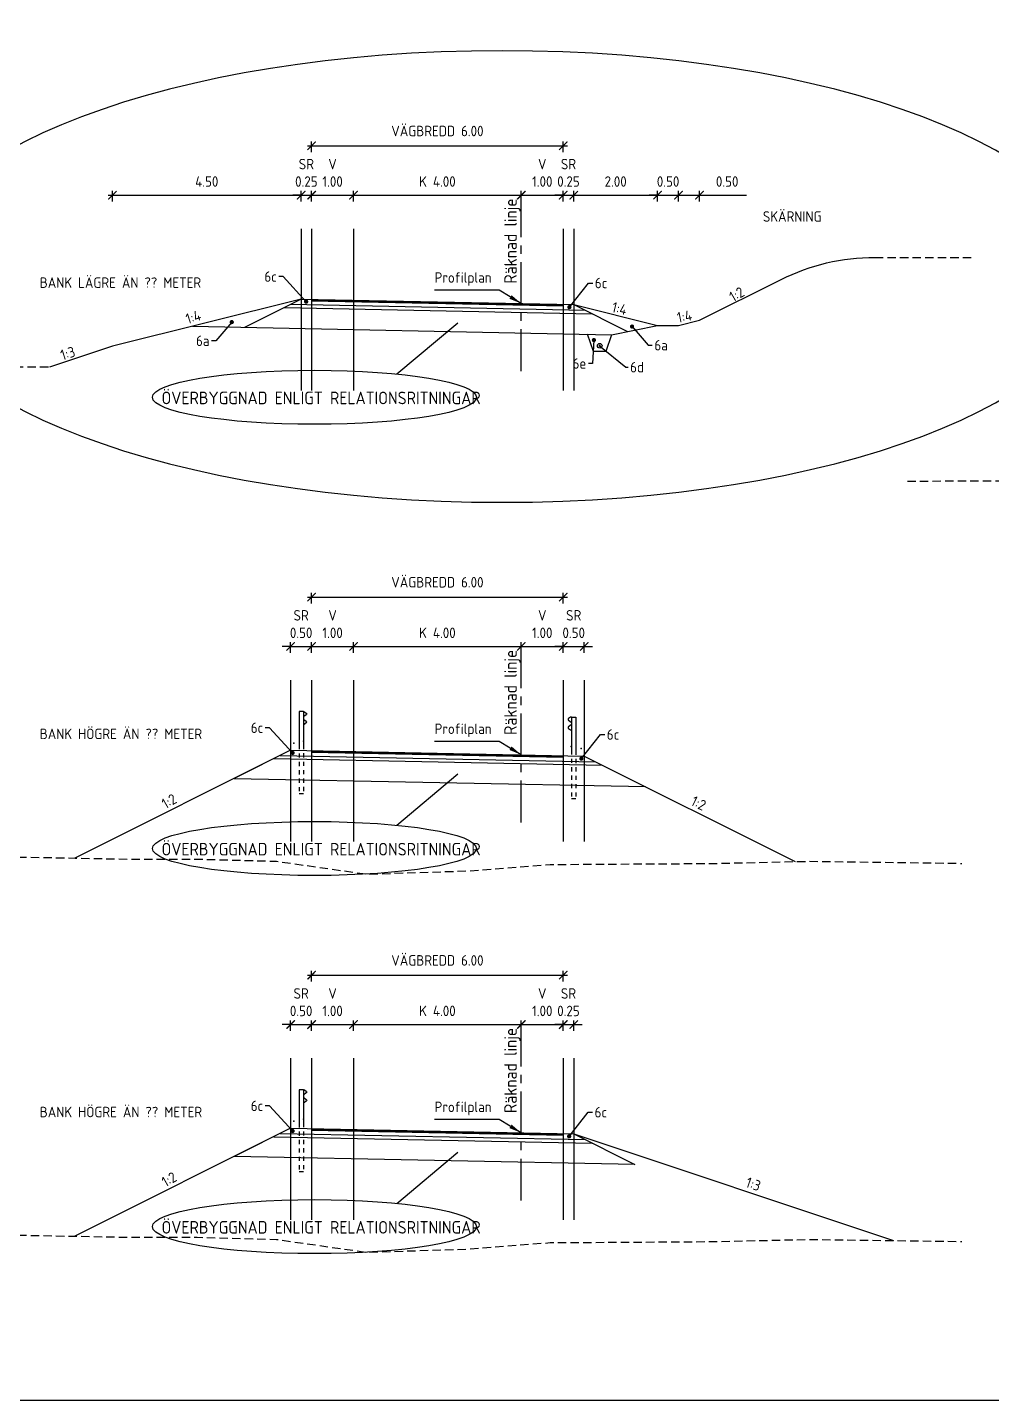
# Model space of a CAD drawing. Header units: metres. Extents: x 166439 to 168621, y 6226863 to 6228959.
# Drawn here: x 166474.9 to 166497.89, y 6226862.92 to 6226895.64 of the extents above; entities that cross this region are included whole.
import ezdxf
from ezdxf.enums import TextEntityAlignment as Align

# ---------------------------------------------------------------- set-up
doc = ezdxf.new("R2010")
doc.units = ezdxf.units.M
doc.header["$LTSCALE"] = 0.1
doc.header["$MEASUREMENT"] = 0
for name, pattern in [('CENTER', [16, 10, -2, 2, -2]), ('DASHED_1', [2, 1, -1]), ('DASHED_2', [3, 2, -1])]:
    doc.linetypes.add(name, pattern=pattern)
doc.layers.get('0').update_dxf_attribs({"linetype": 'CONTINUOUS'})
doc.layers.get('DEFPOINTS').update_dxf_attribs({"color": 5, "linetype": 'CONTINUOUS'})
for name, color, linetype in [('04_mått', 4, 'CONTINUOUS'), ('04_topp', 7, 'CONTINUOUS'), ('04_txt', 1, 'CONTINUOUS'), ('04_öb', 4, 'CONTINUOUS'), ('04_överyta', 3, 'CONTINUOUS'), ('900_CENT', 4, 'CENTER'), ('M-372A', 8, 'DASHED_2'), ('M-373', 4, 'CONTINUOUS')]:
    doc.layers.add(name, color=color, linetype=linetype)
doc.styles.add('ISO', font='iso.shx')
doc.dimstyles.new('BH90$0', dxfattribs={"dimscale": 0.05, "dimtxt": 2.5, "dimasz": 2, "dimexe": 1, "dimexo": 5, "dimgap": 2, "dimtad": 1, "dimzin": 0, "dimdsep": 46, "dimtxsty": 'ISO', "dimblk1": 'ARCHTICK', "dimblk2": 'ARCHTICK', "dimsah": 1, "dimcen": 1.5, "dimdle": 1, "dimadec": 0, "dimazin": 0, "dimtfac": 1, "dimtix": 1, "dimtmove": 0, "dimatfit": 3, "dimfxl": 1.5, "dimfxlon": 1, "dimtolj": 1, "dimtzin": 0, "dimarcsym": 0})
doc.dimstyles.new('BH90$7', dxfattribs={"dimscale": 0.05, "dimtxt": 2.5, "dimasz": 3, "dimexe": 2, "dimexo": 20, "dimgap": 1, "dimtad": 1, "dimzin": 0, "dimdsep": 46, "dimtxsty": 'ISO', "dimblk1": 'OPEN90', "dimblk2": 'OPEN90', "dimsah": 1, "dimcen": 4, "dimdle": 2, "dimadec": 0, "dimazin": 0, "dimtfac": 1, "dimtix": 1, "dimtmove": 0, "dimatfit": 3, "dimfxl": 2, "dimtolj": 1, "dimtzin": 0, "dimarcsym": 0})
doc.dimstyles.new('NovaPlan$7', dxfattribs={"dimscale": 0.05, "dimtxt": 2.5, "dimasz": 1, "dimexe": 2, "dimexo": 5, "dimgap": -1, "dimtad": 0, "dimtoh": 1, "dimzin": 0, "dimdsep": 46, "dimtxsty": 'ISO', "dimcen": 1.5, "dimazin": 0, "dimtfac": 1, "dimtix": 1, "dimtmove": 0, "dimatfit": 3, "dimldrblk": 'DOT', "dimfxl": 1, "dimtolj": 1, "dimtzin": 0, "dimarcsym": 0})

# ---------------------------------------------------------------- blocks, each defined once
blk = doc.blocks.new('_ARCHTICK')
at = {"color": 0, "linetype": 'ByBlock', "const_width": 0.15}
blk.add_lwpolyline([(-0.5, -0.5), (0.5, 0.5)], dxfattribs=at)
blk = doc.blocks.new('*D285')
at = {"layer": '04_mått', "color": 0, "lineweight": -2}
for p, q in [((166481.424, 6226891.641), (166481.224, 6226891.641)), ((166481.424, 6226891.491), (166481.424, 6226891.741)), ((166481.424, 6226891.641), (166481.674, 6226891.641)), ((166481.674, 6226891.491), (166481.674, 6226891.741)), ((166481.674, 6226891.641), (166481.874, 6226891.641))]:
    blk.add_line(p, q, dxfattribs=at)
at = {"layer": 'DEFPOINTS', "color": 0}
for p in [(166481.674, 6226891.641), (166481.424, 6226889.165), (166481.674, 6226889.16)]:
    blk.add_point(p, dxfattribs=at)
at = {"layer": '04_mått', "color": 0, "lineweight": -2, "xscale": 0.2, "yscale": 0.2, "zscale": 0.2}
blk.add_blockref('_ARCHTICK', (166481.424, 6226891.641), dxfattribs=at)
at = {"layer": '04_mått', "color": 0, "lineweight": -2, "xscale": 0.2, "yscale": 0.2, "zscale": 0.2, "rotation": 180}
blk.add_blockref('_ARCHTICK', (166481.674, 6226891.641), dxfattribs=at)
at = {"layer": '04_mått', "color": 0, "insert": (166481.549, 6226892.174), "char_height": 0.25, "attachment_point": 5, "style": 'ISO'}
blk.add_mtext('\\A1;SR\\P0.25', dxfattribs=at)
blk = doc.blocks.new('*D286')
at = {"layer": '04_mått', "color": 0, "lineweight": -2}
for p, q in [((166481.574, 6226891.641), (166482.774, 6226891.641)), ((166481.674, 6226891.491), (166481.674, 6226891.741)), ((166482.674, 6226891.491), (166482.674, 6226891.741))]:
    blk.add_line(p, q, dxfattribs=at)
at = {"layer": 'DEFPOINTS', "color": 0}
for p in [(166482.674, 6226891.641), (166481.674, 6226889.16), (166482.674, 6226889.14)]:
    blk.add_point(p, dxfattribs=at)
at = {"layer": '04_mått', "color": 0, "lineweight": -2, "xscale": 0.2, "yscale": 0.2, "zscale": 0.2, "rotation": 180}
blk.add_blockref('_ARCHTICK', (166481.674, 6226891.641), dxfattribs=at)
at = {"layer": '04_mått', "color": 0, "lineweight": -2, "xscale": 0.2, "yscale": 0.2, "zscale": 0.2}
blk.add_blockref('_ARCHTICK', (166482.674, 6226891.641), dxfattribs=at)
at = {"layer": '04_mått', "color": 0, "insert": (166482.174, 6226892.174), "char_height": 0.25, "attachment_point": 5, "style": 'ISO'}
blk.add_mtext('\\A1;V\\P1.00', dxfattribs=at)
blk = doc.blocks.new('*D287')
at = {"layer": '04_mått', "color": 0, "lineweight": -2}
for p, q in [((166482.574, 6226891.641), (166486.774, 6226891.641)), ((166482.674, 6226891.491), (166482.674, 6226891.741)), ((166486.674, 6226891.491), (166486.674, 6226891.741))]:
    blk.add_line(p, q, dxfattribs=at)
at = {"layer": 'DEFPOINTS', "color": 0}
for p in [(166486.674, 6226891.641), (166482.674, 6226889.14), (166486.674, 6226889.06)]:
    blk.add_point(p, dxfattribs=at)
at = {"layer": '04_mått', "color": 0, "lineweight": -2, "xscale": 0.2, "yscale": 0.2, "zscale": 0.2, "rotation": 180}
blk.add_blockref('_ARCHTICK', (166482.674, 6226891.641), dxfattribs=at)
at = {"layer": '04_mått', "color": 0, "lineweight": -2, "xscale": 0.2, "yscale": 0.2, "zscale": 0.2}
blk.add_blockref('_ARCHTICK', (166486.674, 6226891.641), dxfattribs=at)
at = {"layer": '04_mått', "color": 0, "insert": (166484.674, 6226891.966), "char_height": 0.25, "attachment_point": 5, "style": 'ISO'}
blk.add_mtext('\\A1;K 4.00', dxfattribs=at)
blk = doc.blocks.new('*D288')
at = {"layer": '04_mått', "color": 0, "lineweight": -2}
for p, q in [((166486.574, 6226891.641), (166487.774, 6226891.641)), ((166486.674, 6226891.491), (166486.674, 6226891.741)), ((166487.674, 6226891.491), (166487.674, 6226891.741))]:
    blk.add_line(p, q, dxfattribs=at)
at = {"layer": 'DEFPOINTS', "color": 0}
for p in [(166487.674, 6226891.641), (166486.674, 6226889.06), (166487.674, 6226889.04)]:
    blk.add_point(p, dxfattribs=at)
at = {"layer": '04_mått', "color": 0, "lineweight": -2, "xscale": 0.2, "yscale": 0.2, "zscale": 0.2, "rotation": 180}
blk.add_blockref('_ARCHTICK', (166486.674, 6226891.641), dxfattribs=at)
at = {"layer": '04_mått', "color": 0, "lineweight": -2, "xscale": 0.2, "yscale": 0.2, "zscale": 0.2}
blk.add_blockref('_ARCHTICK', (166487.674, 6226891.641), dxfattribs=at)
at = {"layer": '04_mått', "color": 0, "insert": (166487.174, 6226892.174), "char_height": 0.25, "attachment_point": 5, "style": 'ISO'}
blk.add_mtext('\\A1;V\\P1.00', dxfattribs=at)
blk = doc.blocks.new('*D289')
at = {"layer": '04_mått', "color": 0, "lineweight": -2}
for p, q in [((166487.674, 6226891.641), (166487.474, 6226891.641)), ((166487.674, 6226891.491), (166487.674, 6226891.741)), ((166487.674, 6226891.641), (166487.924, 6226891.641)), ((166487.924, 6226891.491), (166487.924, 6226891.741)), ((166487.924, 6226891.641), (166488.124, 6226891.641))]:
    blk.add_line(p, q, dxfattribs=at)
at = {"layer": 'DEFPOINTS', "color": 0}
for p in [(166487.924, 6226891.641), (166487.674, 6226889.04), (166487.924, 6226889.035)]:
    blk.add_point(p, dxfattribs=at)
at = {"layer": '04_mått', "color": 0, "lineweight": -2, "xscale": 0.2, "yscale": 0.2, "zscale": 0.2}
blk.add_blockref('_ARCHTICK', (166487.674, 6226891.641), dxfattribs=at)
at = {"layer": '04_mått', "color": 0, "lineweight": -2, "xscale": 0.2, "yscale": 0.2, "zscale": 0.2, "rotation": 180}
blk.add_blockref('_ARCHTICK', (166487.924, 6226891.641), dxfattribs=at)
at = {"layer": '04_mått', "color": 0, "insert": (166487.799, 6226892.174), "char_height": 0.25, "attachment_point": 5, "style": 'ISO'}
blk.add_mtext('\\A1;SR\\P0.25', dxfattribs=at)
blk = doc.blocks.new('*D290')
at = {"layer": '04_mått', "color": 0, "lineweight": -2}
for p, q in [((166476.824, 6226891.641), (166481.524, 6226891.641)), ((166476.924, 6226891.491), (166476.924, 6226891.741)), ((166481.424, 6226891.491), (166481.424, 6226891.741))]:
    blk.add_line(p, q, dxfattribs=at)
at = {"layer": 'DEFPOINTS', "color": 0}
for p in [(166481.424, 6226891.641), (166481.424, 6226889.165), (166476.924, 6226888.04)]:
    blk.add_point(p, dxfattribs=at)
at = {"layer": '04_mått', "color": 0, "lineweight": -2, "xscale": 0.2, "yscale": 0.2, "zscale": 0.2, "rotation": 180}
blk.add_blockref('_ARCHTICK', (166476.924, 6226891.641), dxfattribs=at)
at = {"layer": '04_mått', "color": 0, "lineweight": -2, "xscale": 0.2, "yscale": 0.2, "zscale": 0.2}
blk.add_blockref('_ARCHTICK', (166481.424, 6226891.641), dxfattribs=at)
at = {"layer": '04_mått', "color": 0, "insert": (166479.174, 6226891.966), "char_height": 0.25, "attachment_point": 5, "style": 'ISO'}
blk.add_mtext('\\A1;4.50', dxfattribs=at)
blk = doc.blocks.new('*D291')
at = {"layer": '04_mått', "color": 0, "lineweight": -2}
for p, q in [((166487.824, 6226891.641), (166490.024, 6226891.641)), ((166487.924, 6226891.491), (166487.924, 6226891.741)), ((166489.924, 6226891.491), (166489.924, 6226891.741))]:
    blk.add_line(p, q, dxfattribs=at)
at = {"layer": 'DEFPOINTS', "color": 0}
for p in [(166489.924, 6226891.641), (166487.924, 6226889.035), (166489.924, 6226888.535)]:
    blk.add_point(p, dxfattribs=at)
at = {"layer": '04_mått', "color": 0, "lineweight": -2, "xscale": 0.2, "yscale": 0.2, "zscale": 0.2, "rotation": 180}
blk.add_blockref('_ARCHTICK', (166487.924, 6226891.641), dxfattribs=at)
at = {"layer": '04_mått', "color": 0, "lineweight": -2, "xscale": 0.2, "yscale": 0.2, "zscale": 0.2}
blk.add_blockref('_ARCHTICK', (166489.924, 6226891.641), dxfattribs=at)
at = {"layer": '04_mått', "color": 0, "insert": (166488.924, 6226891.966), "char_height": 0.25, "attachment_point": 5, "style": 'ISO'}
blk.add_mtext('\\A1;2.00', dxfattribs=at)
blk = doc.blocks.new('*D292')
at = {"layer": '04_mått', "color": 0, "lineweight": -2}
for p, q in [((166489.924, 6226891.641), (166489.724, 6226891.641)), ((166489.924, 6226891.491), (166489.924, 6226891.741)), ((166489.924, 6226891.641), (166490.424, 6226891.641)), ((166490.424, 6226891.491), (166490.424, 6226891.741)), ((166490.424, 6226891.641), (166490.624, 6226891.641))]:
    blk.add_line(p, q, dxfattribs=at)
at = {"layer": 'DEFPOINTS', "color": 0}
for p in [(166490.424, 6226891.641), (166489.924, 6226888.535), (166490.424, 6226888.535)]:
    blk.add_point(p, dxfattribs=at)
at = {"layer": '04_mått', "color": 0, "lineweight": -2, "xscale": 0.2, "yscale": 0.2, "zscale": 0.2}
blk.add_blockref('_ARCHTICK', (166489.924, 6226891.641), dxfattribs=at)
at = {"layer": '04_mått', "color": 0, "lineweight": -2, "xscale": 0.2, "yscale": 0.2, "zscale": 0.2, "rotation": 180}
blk.add_blockref('_ARCHTICK', (166490.424, 6226891.641), dxfattribs=at)
at = {"layer": '04_mått', "color": 0, "insert": (166490.174, 6226891.966), "char_height": 0.25, "attachment_point": 5, "style": 'ISO'}
blk.add_mtext('\\A1;0.50', dxfattribs=at)
blk = doc.blocks.new('*D293')
at = {"layer": '04_mått', "color": 0, "lineweight": -2}
for p, q in [((166490.324, 6226891.641), (166490.924, 6226891.641)), ((166490.424, 6226891.491), (166490.424, 6226891.741)), ((166490.924, 6226891.491), (166490.924, 6226891.741)), ((166490.924, 6226891.641), (166492.041, 6226891.641))]:
    blk.add_line(p, q, dxfattribs=at)
at = {"layer": 'DEFPOINTS', "color": 0}
for p in [(166490.924, 6226891.641), (166490.924, 6226888.66), (166490.424, 6226888.535)]:
    blk.add_point(p, dxfattribs=at)
at = {"layer": '04_mått', "color": 0, "lineweight": -2, "xscale": 0.2, "yscale": 0.2, "zscale": 0.2, "rotation": 180}
blk.add_blockref('_ARCHTICK', (166490.424, 6226891.641), dxfattribs=at)
at = {"layer": '04_mått', "color": 0, "lineweight": -2, "xscale": 0.2, "yscale": 0.2, "zscale": 0.2}
blk.add_blockref('_ARCHTICK', (166490.924, 6226891.641), dxfattribs=at)
at = {"layer": '04_mått', "color": 0, "insert": (166491.583, 6226891.966), "char_height": 0.25, "attachment_point": 5, "style": 'ISO'}
blk.add_mtext('\\A1;0.50', dxfattribs=at)
blk = doc.blocks.new('_Dot')
at = {"color": 0, "linetype": 'ByBlock', "lineweight": -2}
blk.add_line((-0.5, 0), (-1, 0), dxfattribs=at)
at = {"color": 0, "linetype": 'ByBlock', "const_width": 0.5}
blk.add_lwpolyline([(-0.25, 0, 1), (0.25, 0, 1)], format="xyb", close=True, dxfattribs=at)
blk = doc.blocks.new('*D294')
at = {"layer": '04_mått', "color": 0, "lineweight": -2}
for p, q in [((166481.674, 6226892.668), (166481.674, 6226892.918)), ((166487.674, 6226892.668), (166487.674, 6226892.918)), ((166481.574, 6226892.818), (166487.774, 6226892.818))]:
    blk.add_line(p, q, dxfattribs=at)
at = {"layer": 'DEFPOINTS', "color": 0}
for p in [(166487.674, 6226892.818), (166481.674, 6226889.16), (166487.674, 6226889.04)]:
    blk.add_point(p, dxfattribs=at)
at = {"layer": '04_mått', "color": 0, "lineweight": -2, "xscale": 0.2, "yscale": 0.2, "zscale": 0.2, "rotation": 180}
blk.add_blockref('_ARCHTICK', (166481.674, 6226892.818), dxfattribs=at)
at = {"layer": '04_mått', "color": 0, "lineweight": -2, "xscale": 0.2, "yscale": 0.2, "zscale": 0.2}
blk.add_blockref('_ARCHTICK', (166487.674, 6226892.818), dxfattribs=at)
at = {"layer": '04_mått', "color": 0, "insert": (166484.674, 6226893.17), "char_height": 0.25, "attachment_point": 5, "style": 'ISO'}
blk.add_mtext('\\A1;VÄGBREDD 6.00', dxfattribs=at)
blk = doc.blocks.new('*D296')
at = {"layer": '04_mått', "color": 0, "lineweight": -2}
for p, q in [((166481.174, 6226880.887), (166480.974, 6226880.887)), ((166481.174, 6226880.737), (166481.174, 6226880.987)), ((166481.174, 6226880.887), (166481.674, 6226880.887)), ((166481.674, 6226880.737), (166481.674, 6226880.987)), ((166481.674, 6226880.887), (166481.874, 6226880.887))]:
    blk.add_line(p, q, dxfattribs=at)
at = {"layer": 'DEFPOINTS', "color": 0}
for p in [(166481.674, 6226880.887), (166481.174, 6226878.416), (166481.674, 6226878.406)]:
    blk.add_point(p, dxfattribs=at)
at = {"layer": '04_mått', "color": 0, "lineweight": -2, "xscale": 0.2, "yscale": 0.2, "zscale": 0.2}
blk.add_blockref('_ARCHTICK', (166481.174, 6226880.887), dxfattribs=at)
at = {"layer": '04_mått', "color": 0, "lineweight": -2, "xscale": 0.2, "yscale": 0.2, "zscale": 0.2, "rotation": 180}
blk.add_blockref('_ARCHTICK', (166481.674, 6226880.887), dxfattribs=at)
at = {"layer": '04_mått', "color": 0, "insert": (166481.424, 6226881.42), "char_height": 0.25, "attachment_point": 5, "style": 'ISO'}
blk.add_mtext('\\A1;SR\\P0.50', dxfattribs=at)
blk = doc.blocks.new('*D297')
at = {"layer": '04_mått', "color": 0, "lineweight": -2}
for p, q in [((166481.574, 6226880.887), (166482.774, 6226880.887)), ((166481.674, 6226880.737), (166481.674, 6226880.987)), ((166482.674, 6226880.737), (166482.674, 6226880.987))]:
    blk.add_line(p, q, dxfattribs=at)
at = {"layer": 'DEFPOINTS', "color": 0}
for p in [(166482.674, 6226880.887), (166481.674, 6226878.406), (166482.674, 6226878.386)]:
    blk.add_point(p, dxfattribs=at)
at = {"layer": '04_mått', "color": 0, "lineweight": -2, "xscale": 0.2, "yscale": 0.2, "zscale": 0.2, "rotation": 180}
blk.add_blockref('_ARCHTICK', (166481.674, 6226880.887), dxfattribs=at)
at = {"layer": '04_mått', "color": 0, "lineweight": -2, "xscale": 0.2, "yscale": 0.2, "zscale": 0.2}
blk.add_blockref('_ARCHTICK', (166482.674, 6226880.887), dxfattribs=at)
at = {"layer": '04_mått', "color": 0, "insert": (166482.174, 6226881.42), "char_height": 0.25, "attachment_point": 5, "style": 'ISO'}
blk.add_mtext('\\A1;V\\P1.00', dxfattribs=at)
blk = doc.blocks.new('*D298')
at = {"layer": '04_mått', "color": 0, "lineweight": -2}
for p, q in [((166482.574, 6226880.887), (166486.774, 6226880.887)), ((166482.674, 6226880.737), (166482.674, 6226880.987)), ((166486.674, 6226880.737), (166486.674, 6226880.987))]:
    blk.add_line(p, q, dxfattribs=at)
at = {"layer": 'DEFPOINTS', "color": 0}
for p in [(166486.674, 6226880.887), (166482.674, 6226878.386), (166486.674, 6226878.306)]:
    blk.add_point(p, dxfattribs=at)
at = {"layer": '04_mått', "color": 0, "lineweight": -2, "xscale": 0.2, "yscale": 0.2, "zscale": 0.2, "rotation": 180}
blk.add_blockref('_ARCHTICK', (166482.674, 6226880.887), dxfattribs=at)
at = {"layer": '04_mått', "color": 0, "lineweight": -2, "xscale": 0.2, "yscale": 0.2, "zscale": 0.2}
blk.add_blockref('_ARCHTICK', (166486.674, 6226880.887), dxfattribs=at)
at = {"layer": '04_mått', "color": 0, "insert": (166484.674, 6226881.212), "char_height": 0.25, "attachment_point": 5, "style": 'ISO'}
blk.add_mtext('\\A1;K 4.00', dxfattribs=at)
blk = doc.blocks.new('*D299')
at = {"layer": '04_mått', "color": 0, "lineweight": -2}
for p, q in [((166486.574, 6226880.887), (166487.774, 6226880.887)), ((166486.674, 6226880.737), (166486.674, 6226880.987)), ((166487.674, 6226880.737), (166487.674, 6226880.987))]:
    blk.add_line(p, q, dxfattribs=at)
at = {"layer": 'DEFPOINTS', "color": 0}
for p in [(166487.674, 6226880.887), (166486.674, 6226878.306), (166487.674, 6226878.286)]:
    blk.add_point(p, dxfattribs=at)
at = {"layer": '04_mått', "color": 0, "lineweight": -2, "xscale": 0.2, "yscale": 0.2, "zscale": 0.2, "rotation": 180}
blk.add_blockref('_ARCHTICK', (166486.674, 6226880.887), dxfattribs=at)
at = {"layer": '04_mått', "color": 0, "lineweight": -2, "xscale": 0.2, "yscale": 0.2, "zscale": 0.2}
blk.add_blockref('_ARCHTICK', (166487.674, 6226880.887), dxfattribs=at)
at = {"layer": '04_mått', "color": 0, "insert": (166487.174, 6226881.42), "char_height": 0.25, "attachment_point": 5, "style": 'ISO'}
blk.add_mtext('\\A1;V\\P1.00', dxfattribs=at)
blk = doc.blocks.new('*D300')
at = {"layer": '04_mått', "color": 0, "lineweight": -2}
for p, q in [((166487.674, 6226880.887), (166487.474, 6226880.887)), ((166487.674, 6226880.737), (166487.674, 6226880.987)), ((166487.674, 6226880.887), (166488.174, 6226880.887)), ((166488.174, 6226880.737), (166488.174, 6226880.987)), ((166488.174, 6226880.887), (166488.374, 6226880.887))]:
    blk.add_line(p, q, dxfattribs=at)
at = {"layer": 'DEFPOINTS', "color": 0}
for p in [(166488.174, 6226880.887), (166487.674, 6226878.286), (166488.174, 6226878.276)]:
    blk.add_point(p, dxfattribs=at)
at = {"layer": '04_mått', "color": 0, "lineweight": -2, "xscale": 0.2, "yscale": 0.2, "zscale": 0.2}
blk.add_blockref('_ARCHTICK', (166487.674, 6226880.887), dxfattribs=at)
at = {"layer": '04_mått', "color": 0, "lineweight": -2, "xscale": 0.2, "yscale": 0.2, "zscale": 0.2, "rotation": 180}
blk.add_blockref('_ARCHTICK', (166488.174, 6226880.887), dxfattribs=at)
at = {"layer": '04_mått', "color": 0, "insert": (166487.924, 6226881.42), "char_height": 0.25, "attachment_point": 5, "style": 'ISO'}
blk.add_mtext('\\A1;SR\\P0.50', dxfattribs=at)
blk = doc.blocks.new('*D295')
at = {"layer": '04_mått', "color": 0, "lineweight": -2}
for p, q in [((166481.574, 6226882.064), (166487.774, 6226882.064)), ((166481.674, 6226881.914), (166481.674, 6226882.164)), ((166487.674, 6226881.914), (166487.674, 6226882.164))]:
    blk.add_line(p, q, dxfattribs=at)
at = {"layer": 'DEFPOINTS', "color": 0}
for p in [(166487.674, 6226882.064), (166481.674, 6226878.406), (166487.674, 6226878.286)]:
    blk.add_point(p, dxfattribs=at)
at = {"layer": '04_mått', "color": 0, "lineweight": -2, "xscale": 0.2, "yscale": 0.2, "zscale": 0.2, "rotation": 180}
blk.add_blockref('_ARCHTICK', (166481.674, 6226882.064), dxfattribs=at)
at = {"layer": '04_mått', "color": 0, "lineweight": -2, "xscale": 0.2, "yscale": 0.2, "zscale": 0.2}
blk.add_blockref('_ARCHTICK', (166487.674, 6226882.064), dxfattribs=at)
at = {"layer": '04_mått', "color": 0, "insert": (166484.674, 6226882.416), "char_height": 0.25, "attachment_point": 5, "style": 'ISO'}
blk.add_mtext('\\A1;VÄGBREDD 6.00', dxfattribs=at)
blk = doc.blocks.new('W_räcke')
for p, q in [((-0.047, 0.922), (-0.047, 0.129)), ((-0.047, 0.922), (0.053, 0.922)), ((0.053, 0.922), (0.053, 0.126)), ((0.053, -1.028), (-0.047, -1.028))]:
    blk.add_line(p, q)
at = {"linetype": 'DASHED_1'}
for p, q in [((-0.047, 0.129), (-0.047, -1.028)), ((0.053, 0.126), (0.053, -1.028))]:
    blk.add_line(p, q, dxfattribs=at)
blk.add_lwpolyline([(-0.047, 0.922), (-0.071, 0.919, 0.121491), (-0.075, 0.917), (-0.117, 0.886, 0.509031), (-0.117, 0.847), (-0.057, 0.804, -0.241759), (-0.047, 0.784), (-0.047, 0.769), (-0.047, 0.754, -0.241759), (-0.057, 0.735), (-0.117, 0.692, 0.509031), (-0.117, 0.653), (-0.075, 0.622, 0.121491), (-0.071, 0.62), (-0.047, 0.616)], format="xyb")
for p in [(-0.052, 0.219), (0.183, 0.175)]:
    blk.add_point(p)
blk = doc.blocks.new('_Open90')
at = {"color": 0, "linetype": 'ByBlock', "lineweight": -2}
for p, q in [((0, 0), (-1, 0)), ((-0.5, 0.5), (0, 0)), ((0, 0), (-0.5, -0.5))]:
    blk.add_line(p, q, dxfattribs=at)
blk = doc.blocks.new('*D305')
at = {"layer": '04_mått', "color": 0, "lineweight": -2}
for p, q in [((166481.174, 6226871.726), (166481.174, 6226871.976)), ((166481.674, 6226871.726), (166481.674, 6226871.976)), ((166481.174, 6226871.876), (166480.974, 6226871.876)), ((166481.174, 6226871.876), (166481.674, 6226871.876)), ((166481.674, 6226871.876), (166481.874, 6226871.876))]:
    blk.add_line(p, q, dxfattribs=at)
at = {"layer": 'DEFPOINTS', "color": 0}
for p in [(166481.674, 6226871.876), (166481.174, 6226869.405), (166481.674, 6226869.395)]:
    blk.add_point(p, dxfattribs=at)
at = {"layer": '04_mått', "color": 0, "lineweight": -2, "xscale": 0.2, "yscale": 0.2, "zscale": 0.2}
blk.add_blockref('_ARCHTICK', (166481.174, 6226871.876), dxfattribs=at)
at = {"layer": '04_mått', "color": 0, "lineweight": -2, "xscale": 0.2, "yscale": 0.2, "zscale": 0.2, "rotation": 180}
blk.add_blockref('_ARCHTICK', (166481.674, 6226871.876), dxfattribs=at)
at = {"layer": '04_mått', "color": 0, "insert": (166481.424, 6226872.409), "char_height": 0.25, "attachment_point": 5, "style": 'ISO'}
blk.add_mtext('\\A1;SR\\P0.50', dxfattribs=at)
blk = doc.blocks.new('*D306')
at = {"layer": '04_mått', "color": 0, "lineweight": -2}
for p, q in [((166481.674, 6226871.726), (166481.674, 6226871.976)), ((166482.674, 6226871.726), (166482.674, 6226871.976)), ((166481.574, 6226871.876), (166482.774, 6226871.876))]:
    blk.add_line(p, q, dxfattribs=at)
at = {"layer": 'DEFPOINTS', "color": 0}
for p in [(166482.674, 6226871.876), (166481.674, 6226869.395), (166482.674, 6226869.375)]:
    blk.add_point(p, dxfattribs=at)
at = {"layer": '04_mått', "color": 0, "lineweight": -2, "xscale": 0.2, "yscale": 0.2, "zscale": 0.2, "rotation": 180}
blk.add_blockref('_ARCHTICK', (166481.674, 6226871.876), dxfattribs=at)
at = {"layer": '04_mått', "color": 0, "lineweight": -2, "xscale": 0.2, "yscale": 0.2, "zscale": 0.2}
blk.add_blockref('_ARCHTICK', (166482.674, 6226871.876), dxfattribs=at)
at = {"layer": '04_mått', "color": 0, "insert": (166482.174, 6226872.409), "char_height": 0.25, "attachment_point": 5, "style": 'ISO'}
blk.add_mtext('\\A1;V\\P1.00', dxfattribs=at)
blk = doc.blocks.new('*D307')
at = {"layer": '04_mått', "color": 0, "lineweight": -2}
for p, q in [((166482.674, 6226871.726), (166482.674, 6226871.976)), ((166486.674, 6226871.726), (166486.674, 6226871.976)), ((166482.574, 6226871.876), (166486.774, 6226871.876))]:
    blk.add_line(p, q, dxfattribs=at)
at = {"layer": 'DEFPOINTS', "color": 0}
for p in [(166486.674, 6226871.876), (166482.674, 6226869.375), (166486.674, 6226869.295)]:
    blk.add_point(p, dxfattribs=at)
at = {"layer": '04_mått', "color": 0, "lineweight": -2, "xscale": 0.2, "yscale": 0.2, "zscale": 0.2, "rotation": 180}
blk.add_blockref('_ARCHTICK', (166482.674, 6226871.876), dxfattribs=at)
at = {"layer": '04_mått', "color": 0, "lineweight": -2, "xscale": 0.2, "yscale": 0.2, "zscale": 0.2}
blk.add_blockref('_ARCHTICK', (166486.674, 6226871.876), dxfattribs=at)
at = {"layer": '04_mått', "color": 0, "insert": (166484.674, 6226872.201), "char_height": 0.25, "attachment_point": 5, "style": 'ISO'}
blk.add_mtext('\\A1;K 4.00', dxfattribs=at)
blk = doc.blocks.new('*D308')
at = {"layer": '04_mått', "color": 0, "lineweight": -2}
for p, q in [((166486.674, 6226871.726), (166486.674, 6226871.976)), ((166487.674, 6226871.726), (166487.674, 6226871.976)), ((166486.574, 6226871.876), (166487.774, 6226871.876))]:
    blk.add_line(p, q, dxfattribs=at)
at = {"layer": 'DEFPOINTS', "color": 0}
for p in [(166487.674, 6226871.876), (166486.674, 6226869.295), (166487.674, 6226869.275)]:
    blk.add_point(p, dxfattribs=at)
at = {"layer": '04_mått', "color": 0, "lineweight": -2, "xscale": 0.2, "yscale": 0.2, "zscale": 0.2, "rotation": 180}
blk.add_blockref('_ARCHTICK', (166486.674, 6226871.876), dxfattribs=at)
at = {"layer": '04_mått', "color": 0, "lineweight": -2, "xscale": 0.2, "yscale": 0.2, "zscale": 0.2}
blk.add_blockref('_ARCHTICK', (166487.674, 6226871.876), dxfattribs=at)
at = {"layer": '04_mått', "color": 0, "insert": (166487.174, 6226872.409), "char_height": 0.25, "attachment_point": 5, "style": 'ISO'}
blk.add_mtext('\\A1;V\\P1.00', dxfattribs=at)
blk = doc.blocks.new('*D309')
at = {"layer": '04_mått', "color": 0, "lineweight": -2}
for p, q in [((166487.674, 6226871.726), (166487.674, 6226871.976)), ((166487.924, 6226871.726), (166487.924, 6226871.976)), ((166487.674, 6226871.876), (166487.474, 6226871.876)), ((166487.674, 6226871.876), (166487.924, 6226871.876)), ((166487.924, 6226871.876), (166488.124, 6226871.876))]:
    blk.add_line(p, q, dxfattribs=at)
at = {"layer": 'DEFPOINTS', "color": 0}
for p in [(166487.924, 6226871.876), (166487.674, 6226869.275), (166487.924, 6226869.27)]:
    blk.add_point(p, dxfattribs=at)
at = {"layer": '04_mått', "color": 0, "lineweight": -2, "xscale": 0.2, "yscale": 0.2, "zscale": 0.2}
blk.add_blockref('_ARCHTICK', (166487.674, 6226871.876), dxfattribs=at)
at = {"layer": '04_mått', "color": 0, "lineweight": -2, "xscale": 0.2, "yscale": 0.2, "zscale": 0.2, "rotation": 180}
blk.add_blockref('_ARCHTICK', (166487.924, 6226871.876), dxfattribs=at)
at = {"layer": '04_mått', "color": 0, "insert": (166487.799, 6226872.409), "char_height": 0.25, "attachment_point": 5, "style": 'ISO'}
blk.add_mtext('\\A1;SR\\P0.25', dxfattribs=at)
blk = doc.blocks.new('*D310')
at = {"layer": '04_mått', "color": 0, "lineweight": -2}
for p, q in [((166481.574, 6226873.053), (166487.774, 6226873.053)), ((166481.674, 6226872.903), (166481.674, 6226873.153)), ((166487.674, 6226872.903), (166487.674, 6226873.153))]:
    blk.add_line(p, q, dxfattribs=at)
at = {"layer": 'DEFPOINTS', "color": 0}
for p in [(166487.674, 6226873.053), (166481.674, 6226869.395), (166487.674, 6226869.275)]:
    blk.add_point(p, dxfattribs=at)
at = {"layer": '04_mått', "color": 0, "lineweight": -2, "xscale": 0.2, "yscale": 0.2, "zscale": 0.2, "rotation": 180}
blk.add_blockref('_ARCHTICK', (166481.674, 6226873.053), dxfattribs=at)
at = {"layer": '04_mått', "color": 0, "lineweight": -2, "xscale": 0.2, "yscale": 0.2, "zscale": 0.2}
blk.add_blockref('_ARCHTICK', (166487.674, 6226873.053), dxfattribs=at)
at = {"layer": '04_mått', "color": 0, "insert": (166484.674, 6226873.405), "char_height": 0.25, "attachment_point": 5, "style": 'ISO'}
blk.add_mtext('\\A1;VÄGBREDD 6.00', dxfattribs=at)

msp = doc.modelspace()

# ---------------------------------------------------------------- linework, layer by layer
at = {"layer": '04_mått', "flags": 128}
for points in [[(166483.708, 6226887.3796), (166485.1634, 6226888.6025)], [(166483.708, 6226876.6257), (166485.1634, 6226877.8485)], [(166487.9236, 6226869.2696), (166489.3819, 6226868.5405), (166479.8275, 6226868.7315)], [(166483.708, 6226867.6145), (166485.1634, 6226868.8374)]]:
    msp.add_lwpolyline(points, dxfattribs=at)
at = {"layer": '04_mått'}
for points in [[(166488.3935, 6226887.916), (166488.2561, 6226888.3281)], [(166488.8271, 6226888.3166), (166488.6935, 6226887.916), (166488.3935, 6226887.916)]]:
    msp.add_lwpolyline(points, dxfattribs=at)
at = {"layer": '04_mått', "color": 5, "extrusion": (0, 0, -1)}
msp.add_ellipse((166486.215, 6226889.703), major_axis=(14.1869, 0), ratio=0.3792934, dxfattribs=at)
at = {"layer": '04_mått'}
for centre in [(166481.7414, 6226886.8254), (166481.7414, 6226876.0715), (166481.7414, 6226867.0603)]:
    msp.add_ellipse(centre, major_axis=(-3.8633, 0), ratio=0.1666666, dxfattribs=at)
at = {"layer": '04_topp', "const_width": 0.035, "flags": 128}
for points in [[(166481.674, 6226889.1422), (166487.674, 6226889.0222)], [(166481.674, 6226878.3883), (166487.674, 6226878.2683)], [(166481.674, 6226869.3771), (166487.674, 6226869.2571)]]:
    msp.add_lwpolyline(points, dxfattribs=at)
at = {"layer": '04_öb'}
for p, q in [((166481.4236, 6226889.1647), (166480.0775, 6226888.4916)), ((166481.02, 6226888.9629), (166488.3609, 6226888.8161)), ((166481.1739, 6226889.0398), (166488.1942, 6226888.8994)), ((166481.6736, 6226889.1247), (166487.6736, 6226889.0047)), ((166487.9236, 6226889.0347), (166489.2082, 6226888.3924)), ((166478.8311, 6226888.5166), (166488.8271, 6226888.3166)), ((166481.1736, 6226878.4158), (166479.8275, 6226877.7427)), ((166480.77, 6226878.214), (166488.6109, 6226878.0572)), ((166480.9239, 6226878.2909), (166488.4442, 6226878.1405)), ((166481.6736, 6226878.3708), (166487.6736, 6226878.2508)), ((166479.8275, 6226877.7427), (166489.6319, 6226877.5466)), ((166481.1736, 6226869.4046), (166479.8275, 6226868.7315)), ((166481.6736, 6226869.3596), (166487.6736, 6226869.2396)), ((166480.77, 6226869.2028), (166488.3609, 6226869.051)), ((166480.9239, 6226869.2797), (166488.1942, 6226869.1343))]:
    msp.add_line(p, q, dxfattribs=at)
for points in [[(166481.6736, 6226889.1597), (166481.6736, 6226889.0298)], [(166487.6736, 6226889.0395), (166487.6736, 6226888.9098)], [(166481.6736, 6226878.4058), (166481.6736, 6226878.2759)], [(166487.6736, 6226878.2856), (166487.6736, 6226878.1559)], [(166481.6736, 6226869.3946), (166481.6736, 6226869.2647)], [(166487.6736, 6226869.2744), (166487.6736, 6226869.1447)]]:
    msp.add_lwpolyline(points, dxfattribs=at)
at = {"layer": '04_överyta'}
for p, q in [((166481.4236, 6226889.1647), (166487.9236, 6226889.0347)), ((166487.9236, 6226889.0347), (166489.9236, 6226888.5347)), ((166490.4236, 6226888.5347), (166490.9236, 6226888.6597)), ((166489.9236, 6226888.5347), (166490.4236, 6226888.5347)), ((166481.1736, 6226878.4158), (166488.1736, 6226878.2758)), ((166481.1736, 6226869.4046), (166487.9236, 6226869.2696))]:
    msp.add_line(p, q, dxfattribs=at)
at = {"layer": '04_överyta', "flags": 128}
msp.add_lwpolyline([(166490.9236, 6226888.6597), (166492.8679, 6226889.6318, -0.1164338), (166495.104, 6226890.1597)], format="xyb", dxfattribs=at)
at = {"layer": '04_överyta'}
for points in [[(166481.4236, 6226889.1647), (166476.9236, 6226888.0397)], [(166488.8271, 6226888.3166), (166489.9236, 6226888.5347)], [(166476.9236, 6226888.0397), (166475.4236, 6226887.5397)]]:
    msp.add_lwpolyline(points, dxfattribs=at)
at = {"layer": '04_överyta', "flags": 128}
for points in [[(166481.1736, 6226878.4158), (166476.029, 6226875.8435)], [(166488.1736, 6226878.2758), (166493.2063, 6226875.7595)], [(166481.1736, 6226869.4046), (166476.029, 6226866.8323)], [(166487.9236, 6226869.2696), (166495.5471, 6226866.7284)]]:
    msp.add_lwpolyline(points, dxfattribs=at)
at = {"layer": '900_CENT'}
for p, q in [((166486.6736, 6226887.4441), (166486.6736, 6226891.5122)), ((166486.6736, 6226876.6902), (166486.6736, 6226880.7582)), ((166486.6736, 6226867.6791), (166486.6736, 6226871.7471))]:
    msp.add_line(p, q, dxfattribs=at)
at = {"layer": 'DEFPOINTS'}
for p, q in [((166481.4236, 6226890.8377), (166481.4236, 6226886.9898)), ((166481.6736, 6226890.8377), (166481.6736, 6226886.9898)), ((166482.6736, 6226890.8377), (166482.6736, 6226886.9898)), ((166487.6736, 6226890.8377), (166487.6736, 6226886.9898)), ((166487.9236, 6226890.8377), (166487.9236, 6226886.9898)), ((166481.1736, 6226880.0838), (166481.1736, 6226876.2359)), ((166481.6736, 6226880.0838), (166481.6736, 6226876.2359)), ((166482.6736, 6226880.0838), (166482.6736, 6226876.2359)), ((166487.6736, 6226880.0838), (166487.6736, 6226876.2359)), ((166488.1736, 6226880.0838), (166488.1736, 6226876.2359)), ((166481.1736, 6226871.0726), (166481.1736, 6226867.2247)), ((166481.6736, 6226871.0726), (166481.6736, 6226867.2247)), ((166482.6736, 6226871.0726), (166482.6736, 6226867.2247)), ((166487.6736, 6226871.0726), (166487.6736, 6226867.2247)), ((166487.9236, 6226871.0726), (166487.9236, 6226867.2247))]:
    msp.add_line(p, q, dxfattribs=at)
at = {"layer": 'DEFPOINTS', "flags": 128}
msp.add_lwpolyline([(166465.8364, 6226918.3159), (166543.9364, 6226918.3159), (166543.9364, 6226862.9159), (166465.8364, 6226862.9159)], close=True, dxfattribs=at)
at = {"layer": 'M-372A'}
msp.add_line((166495.104, 6226890.1597), (166497.436, 6226890.1597), dxfattribs=at)
at = {"layer": 'M-372A', "flags": 128}
for points in [[(166475.3965, 6226887.5397), (166474.324, 6226887.5397)], [(166471.3779, 6226875.8945), (166474.6259, 6226875.869), (166476.0325, 6226875.8434), (166477.3369, 6226875.8179), (166478.9481, 6226875.8179), (166480.8407, 6226875.7667), (166482.989, 6226875.46), (166485.3675, 6226875.5367), (166487.3623, 6226875.69), (166491.2753, 6226875.7156), (166493.5259, 6226875.7667), (166497.1776, 6226875.7177)], [(166471.3779, 6226866.8834), (166474.6259, 6226866.8578), (166476.0325, 6226866.8322), (166477.3369, 6226866.8067), (166478.9481, 6226866.8067), (166480.8407, 6226866.7556), (166482.989, 6226866.4488), (166485.3675, 6226866.5255), (166487.3623, 6226866.6789), (166491.2753, 6226866.7044), (166493.5259, 6226866.7556), (166497.1776, 6226866.7066)]]:
    msp.add_lwpolyline(points, dxfattribs=at)
at = {"layer": 'M-372A'}
msp.add_lwpolyline([(166495.8797, 6226884.8281), (166500.3271, 6226884.8382), (166503.1041, 6226884.8802), (166506.1421, 6226884.9262), (166507.1211, 6226884.9412), (166507.4631, 6226884.9472), (166507.6471, 6226884.9492), (166508.2841, 6226884.9592), (166510.8511, 6226884.9982), (166513.8541, 6226884.9872), (166521.7721, 6226884.9592), (166522.1511, 6226884.9602), (166525.8451, 6226885.3202), (166526.4581, 6226885.2492), (166527.6164, 6226885.1139)], dxfattribs=at)
at = {"layer": 'M-373'}
msp.add_circle((166488.5435, 6226888.0534), 0.055, dxfattribs=at)

# ---------------------------------------------------------------- block references
at = {"layer": '04_mått', "xscale": -1}
for p in [(166481.4309, 6226878.4106), (166481.4309, 6226869.3995)]:
    msp.add_blockref('W_räcke', p, dxfattribs=at)
at = {"layer": '04_mått'}
msp.add_blockref('W_räcke', (166487.9186, 6226878.2809), dxfattribs=at)

# ---------------------------------------------------------------- texts
at = {"layer": '04_mått', "linetype": 'Continuous', "style": 'ISO'}
for s, rotation, p in [('1:2', 30.02988, (166491.8117, 6226889.2788)), ('1:4', 346.53572, (166489.0156, 6226888.9399)), ('1:4', 17.54199, (166478.8526, 6226888.7374)), ('1:4', 10.83113, (166490.5646, 6226888.7534)), ('1:3', 17.54199, (166475.8604, 6226887.8725)), ('1:2', 30.02988, (166478.2761, 6226877.1984)), ('1:2', 333.86657, (166490.9018, 6226877.1509)), ('1:2', 30.02988, (166478.2761, 6226868.1872)), ('1:3', 341.19311, (166492.2075, 6226868.0746))]:
    msp.add_text(s, height=0.25, rotation=rotation, dxfattribs=at).set_placement(p, align=Align.MIDDLE)
at = {"layer": '04_mått', "char_height": 0.25, "style": 'ISO'}
for s, insert, attachment_point in [('6c', (166480.843, 6226889.701), 6), ('Profilplan', (166485.9661, 6226889.4787), 9), ('6c', (166488.4283, 6226889.5474), 4), ('6a', (166479.2381, 6226888.1719), 6), ('6a', (166489.8475, 6226888.0657), 4), ('6e', (166488.2227, 6226887.6305), 6), ('6d', (166489.2704, 6226887.5426), 4), ('6c', (166480.5193, 6226878.9493), 6), ('Profilplan', (166485.9661, 6226878.7248), 9), ('6c', (166488.714, 6226878.7885), 4), ('6c', (166480.5193, 6226869.9381), 6), ('Profilplan', (166485.9661, 6226869.7136), 9), ('6c', (166488.4224, 6226869.7864), 4)]:
    msp.add_mtext(s, dxfattribs=dict(at, insert=insert, attachment_point=attachment_point))
at = {"layer": '04_txt', "style": 'ISO'}
for p in [(166486.5675, 6226889.5316), (166486.5675, 6226878.7776), (166486.5675, 6226869.7665)]:
    msp.add_text('Räknad linje', height=0.3, rotation=90, dxfattribs=at).set_placement(p)
for s, height, p in [('SKÄRNING', 0.25, (166492.4339, 6226891.0082)), ('BANK LÄGRE ÄN ?? METER', 0.25, (166475.1915, 6226889.4318)), ('ÖVERBYGGNAD ENLIGT RELATIONSRITNINGAR', 0.3, (166478.0952, 6226886.6593)), ('BANK HÖGRE ÄN ?? METER', 0.25, (166475.1915, 6226878.6779)), ('ÖVERBYGGNAD ENLIGT RELATIONSRITNINGAR', 0.3, (166478.0952, 6226875.9054)), ('BANK HÖGRE ÄN ?? METER', 0.25, (166475.1915, 6226869.6667)), ('ÖVERBYGGNAD ENLIGT RELATIONSRITNINGAR', 0.3, (166478.0952, 6226866.8942))]:
    msp.add_text(s, height=height, dxfattribs=at).set_placement(p)

# ---------------------------------------------------------------- dimensions: what is measured, and where the dimension line sits
at = {"layer": '04_mått'}
for base, p1, p2, text, picture, middle in [((166487.6736, 6226892.8183), (166481.6736, 6226889.1597), (166487.6736, 6226889.0397), 'VÄGBREDD <>', '*D294', (166484.6736, 6226893.17)), ((166481.6736, 6226891.6407), (166481.4236, 6226889.1647), (166481.6736, 6226889.1597), 'SR\\P<>', '*D285', (166481.5486, 6226892.174)), ((166482.6736, 6226891.6407), (166481.6736, 6226889.1597), (166482.6736, 6226889.1397), 'V\\P<>', '*D286', (166482.1736, 6226892.174)), ((166487.6736, 6226891.6407), (166486.6736, 6226889.0597), (166487.6736, 6226889.0397), 'V\\P<>', '*D288', (166487.1736, 6226892.174)), ((166487.9236, 6226891.6407), (166487.6736, 6226889.0397), (166487.9236, 6226889.0347), 'SR\\P<>', '*D289', (166487.7986, 6226892.174)), ((166486.6736, 6226891.6407), (166482.6736, 6226889.1397), (166486.6736, 6226889.0597), 'K <>', '*D287', (166484.6736, 6226891.9657)), ((166487.6736, 6226882.0643), (166481.6736, 6226878.4058), (166487.6736, 6226878.2858), 'VÄGBREDD <>', '*D295', (166484.6736, 6226882.4161)), ((166481.6736, 6226880.8868), (166481.1736, 6226878.4158), (166481.6736, 6226878.4058), 'SR\\P<>', '*D296', (166481.4236, 6226881.4201)), ((166482.6736, 6226880.8868), (166481.6736, 6226878.4058), (166482.6736, 6226878.3858), 'V\\P<>', '*D297', (166482.1736, 6226881.4201)), ((166487.6736, 6226880.8868), (166486.6736, 6226878.3058), (166487.6736, 6226878.2858), 'V\\P<>', '*D299', (166487.1736, 6226881.4201)), ((166488.1736, 6226880.8868), (166487.6736, 6226878.2858), (166488.1736, 6226878.2758), 'SR\\P<>', '*D300', (166487.9236, 6226881.4201)), ((166486.6736, 6226880.8868), (166482.6736, 6226878.3858), (166486.6736, 6226878.3058), 'K <>', '*D298', (166484.6736, 6226881.2118)), ((166487.6736, 6226873.0532), (166481.6736, 6226869.3946), (166487.6736, 6226869.2746), 'VÄGBREDD <>', '*D310', (166484.6736, 6226873.405)), ((166481.6736, 6226871.8756), (166481.1736, 6226869.4046), (166481.6736, 6226869.3946), 'SR\\P<>', '*D305', (166481.4236, 6226872.4089)), ((166482.6736, 6226871.8756), (166481.6736, 6226869.3946), (166482.6736, 6226869.3746), 'V\\P<>', '*D306', (166482.1736, 6226872.4089)), ((166486.6736, 6226871.8756), (166482.6736, 6226869.3746), (166486.6736, 6226869.2946), 'K <>', '*D307', (166484.6736, 6226872.2006)), ((166487.6736, 6226871.8756), (166486.6736, 6226869.2946), (166487.6736, 6226869.2746), 'V\\P<>', '*D308', (166487.1736, 6226872.4089)), ((166487.9236, 6226871.8756), (166487.6736, 6226869.2746), (166487.9236, 6226869.2696), 'SR\\P<>', '*D309', (166487.7986, 6226872.4089))]:
    dim = msp.add_linear_dim(base=base, p1=p1, p2=p2, text=text, dimstyle='BH90$0', override={"dimscale": 0.1}, dxfattribs=at)
    dim.commit()
    dim.dimension.update_dxf_attribs({"geometry": picture, "text_midpoint": middle})
for base, p1, p2, picture, middle in [((166481.4236, 6226891.6407), (166476.9236, 6226888.0397), (166481.4236, 6226889.1647), '*D290', (166479.1736, 6226891.9657)), ((166489.9236, 6226891.6407), (166487.9236, 6226889.0347), (166489.9236, 6226888.5347), '*D291', (166488.9236, 6226891.9657)), ((166490.4236, 6226891.6407), (166489.9236, 6226888.5347), (166490.4236, 6226888.5347), '*D292', (166490.1736, 6226891.9657))]:
    dim = msp.add_linear_dim(base=base, p1=p1, p2=p2, dimstyle='BH90$0', override={"dimscale": 0.1}, dxfattribs=at)
    dim.commit()
    dim.dimension.update_dxf_attribs({"geometry": picture, "text_midpoint": middle})
dim = msp.add_linear_dim(base=(166490.9236, 6226891.6407), p1=(166490.4236, 6226888.5347), p2=(166490.9236, 6226888.6597), dimstyle='BH90$0', override={"dimscale": 0.1}, dxfattribs=at)
dim.commit()
dim.dimension.update_dxf_attribs({"geometry": '*D293', "text_midpoint": (166491.5826, 6226891.6407), "dimtype": 160})

# ---------------------------------------------------------------- leaders
at = {"layer": '04_mått', "annotation_type": 0, "has_hookline": 1}
for points, dimstyle, override, hookline_direction, text_width in [([(166481.544, 6226889.1027), (166480.993, 6226889.701), (166480.893, 6226889.701)], 'NovaPlan$7', {"dimscale": 0.05, "dimasz": 2, "dimgap": -1, "dimtad": 0}, 1, 0.2857), ([(166486.6736, 6226889.0597), (166486.1463, 6226889.3787), (166485.9375, 6226889.3787)], 'BH90$7', {"dimscale": 0.1, "dimdec": 3, "dimadec": 2, "dimtdec": 3}, 1, 1.2321), ([(166487.8215, 6226888.9724), (166488.2783, 6226889.5474), (166488.3783, 6226889.5474)], 'NovaPlan$7', {"dimscale": 0.05, "dimasz": 2, "dimgap": -1, "dimtad": 0}, 0, 0.2857), ([(166479.7705, 6226888.6165), (166479.3881, 6226888.1719), (166479.2881, 6226888.1719)], 'NovaPlan$7', {"dimscale": 0.05, "dimasz": 2, "dimgap": -1, "dimtad": 0}, 1, 0.2857), ([(166489.3151, 6226888.5103), (166489.6975, 6226888.0657), (166489.7975, 6226888.0657)], 'NovaPlan$7', {"dimscale": 0.05, "dimasz": 2, "dimgap": -1, "dimtad": 0}, 0, 0.2857), ([(166488.4052, 6226888.1883), (166488.3727, 6226887.6305), (166488.2727, 6226887.6305)], 'NovaPlan$7', {"dimscale": 0.05, "dimasz": 2, "dimgap": -1, "dimtad": 0}, 1, 0.2857), ([(166488.5421, 6226888.0546), (166489.1704, 6226887.5426), (166489.2204, 6226887.5426)], 'NovaPlan$7', {"dimscale": 0.05, "dimasz": 1, "dimgap": -1, "dimtad": 0}, 0, 0.2857), ([(166481.2204, 6226878.3509), (166480.6693, 6226878.9493), (166480.5693, 6226878.9493)], 'NovaPlan$7', {"dimscale": 0.05, "dimasz": 2, "dimgap": -1, "dimtad": 0}, 1, 0.2857), ([(166486.6736, 6226878.3058), (166486.1463, 6226878.6248), (166485.9375, 6226878.6248)], 'BH90$7', {"dimscale": 0.1, "dimdec": 3, "dimadec": 2, "dimtdec": 3}, 1, 1.2321), ([(166488.1072, 6226878.2135), (166488.564, 6226878.7885), (166488.664, 6226878.7885)], 'NovaPlan$7', {"dimscale": 0.05, "dimasz": 2, "dimgap": -1, "dimtad": 0}, 0, 0.2857), ([(166481.2204, 6226869.3398), (166480.6693, 6226869.9381), (166480.5693, 6226869.9381)], 'NovaPlan$7', {"dimscale": 0.05, "dimasz": 2, "dimgap": -1, "dimtad": 0}, 1, 0.2857), ([(166487.8157, 6226869.2115), (166488.2724, 6226869.7864), (166488.3724, 6226869.7864)], 'NovaPlan$7', {"dimscale": 0.05, "dimasz": 2, "dimgap": -1, "dimtad": 0}, 0, 0.2857), ([(166486.6736, 6226869.2946), (166486.1463, 6226869.6136), (166485.9375, 6226869.6136)], 'BH90$7', {"dimscale": 0.1, "dimdec": 3, "dimadec": 2, "dimtdec": 3}, 1, 1.2321)]:
    msp.add_leader(points, dimstyle=dimstyle, override=override, dxfattribs=dict(at, hookline_direction=hookline_direction, text_width=text_width))

doc.saveas('drawing.dxf')
